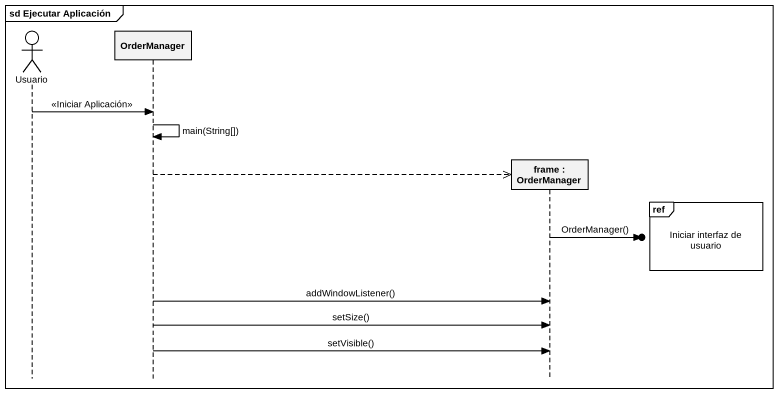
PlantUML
@startuml
mainframe sd Ejecutar Aplicación
hide footbox
actor Usuario
participant OrderManager
participant "frame : OrderManager" as frame_

Usuario -> OrderManager : <<Iniciar Aplicación>>
OrderManager -> OrderManager : main(String[])
OrderManager -->> frame_ **
ref over frame_ : Iniciar interfaz de usuario
frame_ ->o] : OrderManager()
OrderManager -> frame_ : addWindowListener()
OrderManager -> frame_ : setSize()
OrderManager -> frame_ : setVisible()
@enduml
